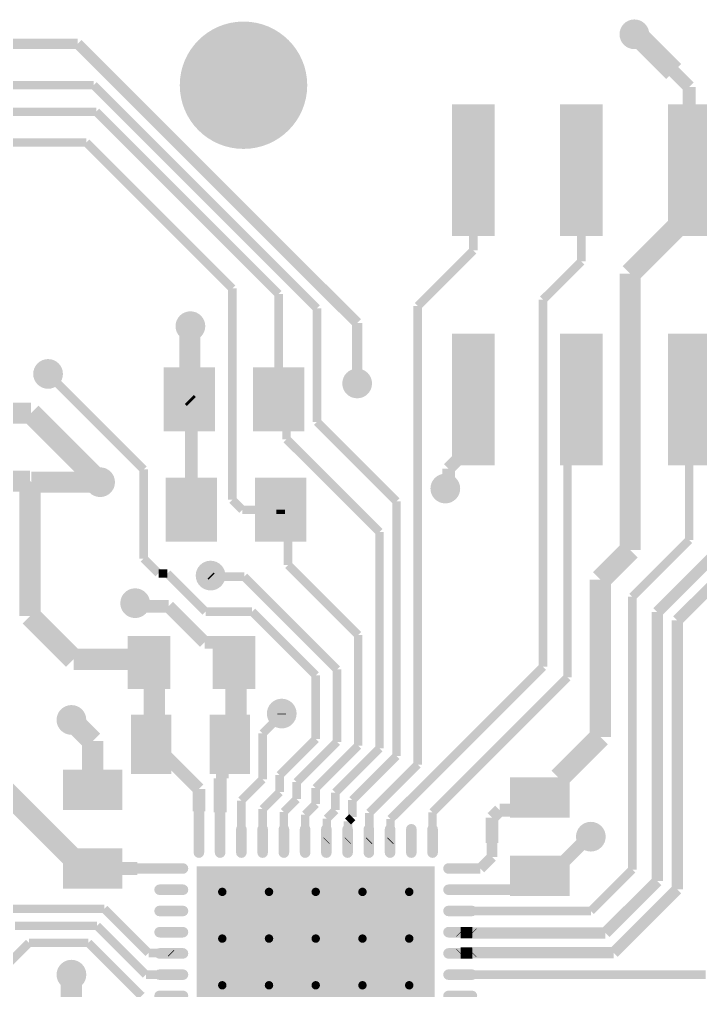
# Model space of a CAD drawing. Header units: inches. Extents: x 70.3 to 121.3, y 69 to 111.2.
# Drawn here: x 92.03 to 108.06, y 87.87 to 110.75 of the extents above; entities that cross this region are included whole.
import ezdxf

# ---------------------------------------------------------------- set-up
doc = ezdxf.new("R2010")
doc.units = ezdxf.units.IN
for name, color, linetype in [('L1 -Signal)', 1, 'Continuous'), ('Pad Holes', 156, 'Continuous'), ('Via Holes', 16, 'Continuous')]:
    doc.layers.add(name, color=color, linetype=linetype)

# ---------------------------------------------------------------- blocks, each defined once
blk = doc.blocks.new('STM_UFQFPN48_L_7')
at = {"layer": 'L1 -Signal)'}
h = blk.add_hatch(color=7, dxfattribs=at)
edge = h.paths.add_edge_path()
edge.add_arc((-2.75, 3.125), 0.125, 180, 360)
edge.add_line((-2.625, 3.125), (-2.625, 3.675))
edge.add_arc((-2.75, 3.675), 0.125, 0, 180)
edge.add_line((-2.875, 3.675), (-2.875, 3.125))
h = blk.add_hatch(color=7, dxfattribs=at)
edge = h.paths.add_edge_path()
edge.add_arc((-2.25, 3.125), 0.125, 180, 360)
edge.add_line((-2.125, 3.125), (-2.125, 3.675))
edge.add_arc((-2.25, 3.675), 0.125, 0, 180)
edge.add_line((-2.375, 3.675), (-2.375, 3.125))
h = blk.add_hatch(color=7, dxfattribs=at)
edge = h.paths.add_edge_path()
edge.add_arc((-1.75, 3.125), 0.125, 180, 360)
edge.add_line((-1.625, 3.125), (-1.625, 3.675))
edge.add_arc((-1.75, 3.675), 0.125, 0, 180)
edge.add_line((-1.875, 3.675), (-1.875, 3.125))
h = blk.add_hatch(color=7, dxfattribs=at)
edge = h.paths.add_edge_path()
edge.add_arc((-1.25, 3.125), 0.125, 180, 360)
edge.add_line((-1.125, 3.125), (-1.125, 3.675))
edge.add_arc((-1.25, 3.675), 0.125, 0, 180)
edge.add_line((-1.375, 3.675), (-1.375, 3.125))
h = blk.add_hatch(color=7, dxfattribs=at)
edge = h.paths.add_edge_path()
edge.add_arc((-0.75, 3.125), 0.125, 180, 360)
edge.add_line((-0.625, 3.125), (-0.625, 3.675))
edge.add_arc((-0.75, 3.675), 0.125, 0, 180)
edge.add_line((-0.875, 3.675), (-0.875, 3.125))
h = blk.add_hatch(color=7, dxfattribs=at)
edge = h.paths.add_edge_path()
edge.add_arc((-0.25, 3.125), 0.125, 180, 360)
edge.add_line((-0.125, 3.125), (-0.125, 3.675))
edge.add_arc((-0.25, 3.675), 0.125, 0, 180)
edge.add_line((-0.375, 3.675), (-0.375, 3.125))
h = blk.add_hatch(color=7, dxfattribs=at)
edge = h.paths.add_edge_path()
edge.add_arc((0.25, 3.125), 0.125, 180, 360)
edge.add_line((0.375, 3.125), (0.375, 3.675))
edge.add_arc((0.25, 3.675), 0.125, 0, 180)
edge.add_line((0.125, 3.675), (0.125, 3.125))
h = blk.add_hatch(color=7, dxfattribs=at)
edge = h.paths.add_edge_path()
edge.add_arc((0.75, 3.125), 0.125, 180, 360)
edge.add_line((0.875, 3.125), (0.875, 3.675))
edge.add_arc((0.75, 3.675), 0.125, 0, 180)
edge.add_line((0.625, 3.675), (0.625, 3.125))
h = blk.add_hatch(color=7, dxfattribs=at)
edge = h.paths.add_edge_path()
edge.add_arc((1.25, 3.125), 0.125, 180, 360)
edge.add_line((1.375, 3.125), (1.375, 3.675))
edge.add_arc((1.25, 3.675), 0.125, 0, 180)
edge.add_line((1.125, 3.675), (1.125, 3.125))
h = blk.add_hatch(color=7, dxfattribs=at)
edge = h.paths.add_edge_path()
edge.add_arc((1.75, 3.125), 0.125, 180, 360)
edge.add_line((1.875, 3.125), (1.875, 3.675))
edge.add_arc((1.75, 3.675), 0.125, 0, 180)
edge.add_line((1.625, 3.675), (1.625, 3.125))
h = blk.add_hatch(color=7, dxfattribs=at)
edge = h.paths.add_edge_path()
edge.add_arc((2.25, 3.125), 0.125, 180, 360)
edge.add_line((2.375, 3.125), (2.375, 3.675))
edge.add_arc((2.25, 3.675), 0.125, 0, 180)
edge.add_line((2.125, 3.675), (2.125, 3.125))
h = blk.add_hatch(color=7, dxfattribs=at)
edge = h.paths.add_edge_path()
edge.add_arc((2.75, 3.125), 0.125, 180, 360)
edge.add_line((2.875, 3.125), (2.875, 3.675))
edge.add_arc((2.75, 3.675), 0.125, 0, 180)
edge.add_line((2.625, 3.675), (2.625, 3.125))
h = blk.add_hatch(color=7, dxfattribs=at)
edge = h.paths.add_edge_path()
edge.add_arc((-3.125, 2.75), 0.125, 270, 450)
edge.add_line((-3.125, 2.875), (-3.675, 2.875))
edge.add_arc((-3.675, 2.75), 0.125, 90, 270)
edge.add_line((-3.675, 2.625), (-3.125, 2.625))
blk.add_hatch(color=7, dxfattribs=at).paths.add_polyline_path([(-2.8, 2.8), (2.8, 2.8), (2.8, -2.8), (-2.8, -2.8)])
h = blk.add_hatch(color=7, dxfattribs=at)
edge = h.paths.add_edge_path()
edge.add_arc((3.675, 2.75), 0.125, 270, 450)
edge.add_line((3.675, 2.875), (3.125, 2.875))
edge.add_arc((3.125, 2.75), 0.125, 90, 270)
edge.add_line((3.125, 2.625), (3.675, 2.625))
h = blk.add_hatch(color=7, dxfattribs=at)
edge = h.paths.add_edge_path()
edge.add_arc((-3.125, 2.25), 0.125, 270, 450)
edge.add_line((-3.125, 2.375), (-3.675, 2.375))
edge.add_arc((-3.675, 2.25), 0.125, 90, 270)
edge.add_line((-3.675, 2.125), (-3.125, 2.125))
h = blk.add_hatch(color=7, dxfattribs=at)
edge = h.paths.add_edge_path()
edge.add_arc((-2.2, 2.2), 0.25, 0, 360)
h = blk.add_hatch(color=7, dxfattribs=at)
edge = h.paths.add_edge_path()
edge.add_arc((-1.1, 2.2), 0.25, 0, 360)
h = blk.add_hatch(color=7, dxfattribs=at)
edge = h.paths.add_edge_path()
edge.add_arc((0, 2.2), 0.25, 0, 360)
h = blk.add_hatch(color=7, dxfattribs=at)
edge = h.paths.add_edge_path()
edge.add_arc((1.1, 2.2), 0.25, 0, 360)
h = blk.add_hatch(color=7, dxfattribs=at)
edge = h.paths.add_edge_path()
edge.add_arc((2.2, 2.2), 0.25, 0, 360)
h = blk.add_hatch(color=7, dxfattribs=at)
edge = h.paths.add_edge_path()
edge.add_arc((3.675, 2.25), 0.125, 270, 450)
edge.add_line((3.675, 2.375), (3.125, 2.375))
edge.add_arc((3.125, 2.25), 0.125, 90, 270)
edge.add_line((3.125, 2.125), (3.675, 2.125))
h = blk.add_hatch(color=7, dxfattribs=at)
edge = h.paths.add_edge_path()
edge.add_arc((-3.125, 1.75), 0.125, 270, 450)
edge.add_line((-3.125, 1.875), (-3.675, 1.875))
edge.add_arc((-3.675, 1.75), 0.125, 90, 270)
edge.add_line((-3.675, 1.625), (-3.125, 1.625))
h = blk.add_hatch(color=7, dxfattribs=at)
edge = h.paths.add_edge_path()
edge.add_arc((3.675, 1.75), 0.125, 270, 450)
edge.add_line((3.675, 1.875), (3.125, 1.875))
edge.add_arc((3.125, 1.75), 0.125, 90, 270)
edge.add_line((3.125, 1.625), (3.675, 1.625))
h = blk.add_hatch(color=7, dxfattribs=at)
edge = h.paths.add_edge_path()
edge.add_arc((-3.125, 1.25), 0.125, 270, 450)
edge.add_line((-3.125, 1.375), (-3.675, 1.375))
edge.add_arc((-3.675, 1.25), 0.125, 90, 270)
edge.add_line((-3.675, 1.125), (-3.125, 1.125))
h = blk.add_hatch(color=7, dxfattribs=at)
edge = h.paths.add_edge_path()
edge.add_arc((3.675, 1.25), 0.125, 270, 450)
edge.add_line((3.675, 1.375), (3.125, 1.375))
edge.add_arc((3.125, 1.25), 0.125, 90, 270)
edge.add_line((3.125, 1.125), (3.675, 1.125))
h = blk.add_hatch(color=7, dxfattribs=at)
edge = h.paths.add_edge_path()
edge.add_arc((-2.2, 1.1), 0.25, 0, 360)
h = blk.add_hatch(color=7, dxfattribs=at)
edge = h.paths.add_edge_path()
edge.add_arc((-1.1, 1.1), 0.25, 0, 360)
h = blk.add_hatch(color=7, dxfattribs=at)
edge = h.paths.add_edge_path()
edge.add_arc((0, 1.1), 0.25, 0, 360)
h = blk.add_hatch(color=7, dxfattribs=at)
edge = h.paths.add_edge_path()
edge.add_arc((1.1, 1.1), 0.25, 0, 360)
h = blk.add_hatch(color=7, dxfattribs=at)
edge = h.paths.add_edge_path()
edge.add_arc((2.2, 1.1), 0.25, 0, 360)
h = blk.add_hatch(color=7, dxfattribs=at)
edge = h.paths.add_edge_path()
edge.add_arc((-3.125, 0.75), 0.125, 270, 450)
edge.add_line((-3.125, 0.875), (-3.675, 0.875))
edge.add_arc((-3.675, 0.75), 0.125, 90, 270)
edge.add_line((-3.675, 0.625), (-3.125, 0.625))
h = blk.add_hatch(color=7, dxfattribs=at)
edge = h.paths.add_edge_path()
edge.add_arc((3.675, 0.75), 0.125, 270, 450)
edge.add_line((3.675, 0.875), (3.125, 0.875))
edge.add_arc((3.125, 0.75), 0.125, 90, 270)
edge.add_line((3.125, 0.625), (3.675, 0.625))
h = blk.add_hatch(color=7, dxfattribs=at)
edge = h.paths.add_edge_path()
edge.add_arc((-3.125, 0.25), 0.125, 270, 450)
edge.add_line((-3.125, 0.375), (-3.675, 0.375))
edge.add_arc((-3.675, 0.25), 0.125, 90, 270)
edge.add_line((-3.675, 0.125), (-3.125, 0.125))
h = blk.add_hatch(color=7, dxfattribs=at)
edge = h.paths.add_edge_path()
edge.add_arc((-2.2, 0), 0.25, 0, 360)
h = blk.add_hatch(color=7, dxfattribs=at)
edge = h.paths.add_edge_path()
edge.add_arc((-1.1, 0), 0.25, 0, 360)
h = blk.add_hatch(color=7, dxfattribs=at)
edge = h.paths.add_edge_path()
edge.add_arc((0, 0), 0.25, 0, 360)
h = blk.add_hatch(color=7, dxfattribs=at)
edge = h.paths.add_edge_path()
edge.add_arc((1.1, 0), 0.25, 0, 360)
h = blk.add_hatch(color=7, dxfattribs=at)
edge = h.paths.add_edge_path()
edge.add_arc((2.2, 0), 0.25, 0, 360)
h = blk.add_hatch(color=7, dxfattribs=at)
edge = h.paths.add_edge_path()
edge.add_arc((3.675, 0.25), 0.125, 270, 450)
edge.add_line((3.675, 0.375), (3.125, 0.375))
edge.add_arc((3.125, 0.25), 0.125, 90, 270)
edge.add_line((3.125, 0.125), (3.675, 0.125))
h = blk.add_hatch(color=7, dxfattribs=at)
edge = h.paths.add_edge_path()
edge.add_arc((-3.125, -0.25), 0.125, 270, 450)
edge.add_line((-3.125, -0.125), (-3.675, -0.125))
edge.add_arc((-3.675, -0.25), 0.125, 90, 270)
edge.add_line((-3.675, -0.375), (-3.125, -0.375))
h = blk.add_hatch(color=7, dxfattribs=at)
edge = h.paths.add_edge_path()
edge.add_arc((3.675, -0.25), 0.125, 270, 450)
edge.add_line((3.675, -0.125), (3.125, -0.125))
edge.add_arc((3.125, -0.25), 0.125, 90, 270)
edge.add_line((3.125, -0.375), (3.675, -0.375))
h = blk.add_hatch(color=7, dxfattribs=at)
edge = h.paths.add_edge_path()
edge.add_arc((-3.125, -0.75), 0.125, 270, 450)
edge.add_line((-3.125, -0.625), (-3.675, -0.625))
edge.add_arc((-3.675, -0.75), 0.125, 90, 270)
edge.add_line((-3.675, -0.875), (-3.125, -0.875))
h = blk.add_hatch(color=7, dxfattribs=at)
edge = h.paths.add_edge_path()
edge.add_arc((3.675, -0.75), 0.125, 270, 450)
edge.add_line((3.675, -0.625), (3.125, -0.625))
edge.add_arc((3.125, -0.75), 0.125, 90, 270)
edge.add_line((3.125, -0.875), (3.675, -0.875))
h = blk.add_hatch(color=7, dxfattribs=at)
edge = h.paths.add_edge_path()
edge.add_arc((-2.2, -1.1), 0.25, 0, 360)
h = blk.add_hatch(color=7, dxfattribs=at)
edge = h.paths.add_edge_path()
edge.add_arc((-1.1, -1.1), 0.25, 0, 360)
h = blk.add_hatch(color=7, dxfattribs=at)
edge = h.paths.add_edge_path()
edge.add_arc((0, -1.1), 0.25, 0, 360)
h = blk.add_hatch(color=7, dxfattribs=at)
edge = h.paths.add_edge_path()
edge.add_arc((1.1, -1.1), 0.25, 0, 360)
h = blk.add_hatch(color=7, dxfattribs=at)
edge = h.paths.add_edge_path()
edge.add_arc((2.2, -1.1), 0.25, 0, 360)
h = blk.add_hatch(color=7, dxfattribs=at)
edge = h.paths.add_edge_path()
edge.add_arc((-3.125, -1.25), 0.125, 270, 450)
edge.add_line((-3.125, -1.125), (-3.675, -1.125))
edge.add_arc((-3.675, -1.25), 0.125, 90, 270)
edge.add_line((-3.675, -1.375), (-3.125, -1.375))
h = blk.add_hatch(color=7, dxfattribs=at)
edge = h.paths.add_edge_path()
edge.add_arc((3.675, -1.25), 0.125, 270, 450)
edge.add_line((3.675, -1.125), (3.125, -1.125))
edge.add_arc((3.125, -1.25), 0.125, 90, 270)
edge.add_line((3.125, -1.375), (3.675, -1.375))
h = blk.add_hatch(color=7, dxfattribs=at)
edge = h.paths.add_edge_path()
edge.add_arc((-3.125, -1.75), 0.125, 270, 450)
edge.add_line((-3.125, -1.625), (-3.675, -1.625))
edge.add_arc((-3.675, -1.75), 0.125, 90, 270)
edge.add_line((-3.675, -1.875), (-3.125, -1.875))
h = blk.add_hatch(color=7, dxfattribs=at)
edge = h.paths.add_edge_path()
edge.add_arc((3.675, -1.75), 0.125, 270, 450)
edge.add_line((3.675, -1.625), (3.125, -1.625))
edge.add_arc((3.125, -1.75), 0.125, 90, 270)
edge.add_line((3.125, -1.875), (3.675, -1.875))
h = blk.add_hatch(color=7, dxfattribs=at)
edge = h.paths.add_edge_path()
edge.add_arc((-2.2, -2.2), 0.25, 0, 360)
h = blk.add_hatch(color=7, dxfattribs=at)
edge = h.paths.add_edge_path()
edge.add_arc((-1.1, -2.2), 0.25, 0, 360)
h = blk.add_hatch(color=7, dxfattribs=at)
edge = h.paths.add_edge_path()
edge.add_arc((0, -2.2), 0.25, 0, 360)
h = blk.add_hatch(color=7, dxfattribs=at)
edge = h.paths.add_edge_path()
edge.add_arc((1.1, -2.2), 0.25, 0, 360)
h = blk.add_hatch(color=7, dxfattribs=at)
edge = h.paths.add_edge_path()
edge.add_arc((2.2, -2.2), 0.25, 0, 360)
h = blk.add_hatch(color=7, dxfattribs=at)
edge = h.paths.add_edge_path()
edge.add_arc((-3.125, -2.25), 0.125, 270, 450)
edge.add_line((-3.125, -2.125), (-3.675, -2.125))
edge.add_arc((-3.675, -2.25), 0.125, 90, 270)
edge.add_line((-3.675, -2.375), (-3.125, -2.375))
h = blk.add_hatch(color=7, dxfattribs=at)
edge = h.paths.add_edge_path()
edge.add_arc((3.675, -2.25), 0.125, 270, 450)
edge.add_line((3.675, -2.125), (3.125, -2.125))
edge.add_arc((3.125, -2.25), 0.125, 90, 270)
edge.add_line((3.125, -2.375), (3.675, -2.375))
h = blk.add_hatch(color=7, dxfattribs=at)
edge = h.paths.add_edge_path()
edge.add_arc((-3.125, -2.75), 0.125, 270, 450)
edge.add_line((-3.125, -2.625), (-3.675, -2.625))
edge.add_arc((-3.675, -2.75), 0.125, 90, 270)
edge.add_line((-3.675, -2.875), (-3.125, -2.875))
h = blk.add_hatch(color=7, dxfattribs=at)
edge = h.paths.add_edge_path()
edge.add_arc((3.675, -2.75), 0.125, 270, 450)
edge.add_line((3.675, -2.625), (3.125, -2.625))
edge.add_arc((3.125, -2.75), 0.125, 90, 270)
edge.add_line((3.125, -2.875), (3.675, -2.875))
h = blk.add_hatch(color=7, dxfattribs=at)
edge = h.paths.add_edge_path()
edge.add_arc((-2.75, -3.675), 0.125, 180, 360)
edge.add_line((-2.625, -3.675), (-2.625, -3.125))
edge.add_arc((-2.75, -3.125), 0.125, 0, 180)
edge.add_line((-2.875, -3.125), (-2.875, -3.675))
h = blk.add_hatch(color=7, dxfattribs=at)
edge = h.paths.add_edge_path()
edge.add_arc((-2.25, -3.675), 0.125, 180, 360)
edge.add_line((-2.125, -3.675), (-2.125, -3.125))
edge.add_arc((-2.25, -3.125), 0.125, 0, 180)
edge.add_line((-2.375, -3.125), (-2.375, -3.675))
h = blk.add_hatch(color=7, dxfattribs=at)
edge = h.paths.add_edge_path()
edge.add_arc((-1.75, -3.675), 0.125, 180, 360)
edge.add_line((-1.625, -3.675), (-1.625, -3.125))
edge.add_arc((-1.75, -3.125), 0.125, 0, 180)
edge.add_line((-1.875, -3.125), (-1.875, -3.675))
h = blk.add_hatch(color=7, dxfattribs=at)
edge = h.paths.add_edge_path()
edge.add_arc((-1.25, -3.675), 0.125, 180, 360)
edge.add_line((-1.125, -3.675), (-1.125, -3.125))
edge.add_arc((-1.25, -3.125), 0.125, 0, 180)
edge.add_line((-1.375, -3.125), (-1.375, -3.675))
h = blk.add_hatch(color=7, dxfattribs=at)
edge = h.paths.add_edge_path()
edge.add_arc((-0.75, -3.675), 0.125, 180, 360)
edge.add_line((-0.625, -3.675), (-0.625, -3.125))
edge.add_arc((-0.75, -3.125), 0.125, 0, 180)
edge.add_line((-0.875, -3.125), (-0.875, -3.675))
h = blk.add_hatch(color=7, dxfattribs=at)
edge = h.paths.add_edge_path()
edge.add_arc((-0.25, -3.675), 0.125, 180, 360)
edge.add_line((-0.125, -3.675), (-0.125, -3.125))
edge.add_arc((-0.25, -3.125), 0.125, 0, 180)
edge.add_line((-0.375, -3.125), (-0.375, -3.675))
h = blk.add_hatch(color=7, dxfattribs=at)
edge = h.paths.add_edge_path()
edge.add_arc((0.25, -3.675), 0.125, 180, 360)
edge.add_line((0.375, -3.675), (0.375, -3.125))
edge.add_arc((0.25, -3.125), 0.125, 0, 180)
edge.add_line((0.125, -3.125), (0.125, -3.675))
h = blk.add_hatch(color=7, dxfattribs=at)
edge = h.paths.add_edge_path()
edge.add_arc((0.75, -3.675), 0.125, 180, 360)
edge.add_line((0.875, -3.675), (0.875, -3.125))
edge.add_arc((0.75, -3.125), 0.125, 0, 180)
edge.add_line((0.625, -3.125), (0.625, -3.675))
h = blk.add_hatch(color=7, dxfattribs=at)
edge = h.paths.add_edge_path()
edge.add_arc((1.25, -3.675), 0.125, 180, 360)
edge.add_line((1.375, -3.675), (1.375, -3.125))
edge.add_arc((1.25, -3.125), 0.125, 0, 180)
edge.add_line((1.125, -3.125), (1.125, -3.675))
h = blk.add_hatch(color=7, dxfattribs=at)
edge = h.paths.add_edge_path()
edge.add_arc((1.75, -3.675), 0.125, 180, 360)
edge.add_line((1.875, -3.675), (1.875, -3.125))
edge.add_arc((1.75, -3.125), 0.125, 0, 180)
edge.add_line((1.625, -3.125), (1.625, -3.675))
h = blk.add_hatch(color=7, dxfattribs=at)
edge = h.paths.add_edge_path()
edge.add_arc((2.25, -3.675), 0.125, 180, 360)
edge.add_line((2.375, -3.675), (2.375, -3.125))
edge.add_arc((2.25, -3.125), 0.125, 0, 180)
edge.add_line((2.125, -3.125), (2.125, -3.675))
h = blk.add_hatch(color=7, dxfattribs=at)
edge = h.paths.add_edge_path()
edge.add_arc((2.75, -3.675), 0.125, 180, 360)
edge.add_line((2.875, -3.675), (2.875, -3.125))
edge.add_arc((2.75, -3.125), 0.125, 0, 180)
edge.add_line((2.625, -3.125), (2.625, -3.675))
at = {"layer": 'Via Holes'}
h = blk.add_hatch(color=7, dxfattribs=at)
edge = h.paths.add_edge_path()
edge.add_arc((-2.2, 2.2), 0.1, 0, 360)
h = blk.add_hatch(color=7, dxfattribs=at)
edge = h.paths.add_edge_path()
edge.add_arc((-1.1, 2.2), 0.1, 0, 360)
h = blk.add_hatch(color=7, dxfattribs=at)
edge = h.paths.add_edge_path()
edge.add_arc((0, 2.2), 0.1, 0, 360)
h = blk.add_hatch(color=7, dxfattribs=at)
edge = h.paths.add_edge_path()
edge.add_arc((1.1, 2.2), 0.1, 0, 360)
h = blk.add_hatch(color=7, dxfattribs=at)
edge = h.paths.add_edge_path()
edge.add_arc((2.2, 2.2), 0.1, 0, 360)
h = blk.add_hatch(color=7, dxfattribs=at)
edge = h.paths.add_edge_path()
edge.add_arc((-2.2, 1.1), 0.1, 0, 360)
h = blk.add_hatch(color=7, dxfattribs=at)
edge = h.paths.add_edge_path()
edge.add_arc((-1.1, 1.1), 0.1, 0, 360)
h = blk.add_hatch(color=7, dxfattribs=at)
edge = h.paths.add_edge_path()
edge.add_arc((0, 1.1), 0.1, 0, 360)
h = blk.add_hatch(color=7, dxfattribs=at)
edge = h.paths.add_edge_path()
edge.add_arc((1.1, 1.1), 0.1, 0, 360)
h = blk.add_hatch(color=7, dxfattribs=at)
edge = h.paths.add_edge_path()
edge.add_arc((2.2, 1.1), 0.1, 0, 360)
h = blk.add_hatch(color=7, dxfattribs=at)
edge = h.paths.add_edge_path()
edge.add_arc((-2.2, 0), 0.1, 0, 360)
h = blk.add_hatch(color=7, dxfattribs=at)
edge = h.paths.add_edge_path()
edge.add_arc((-1.1, 0), 0.1, 0, 360)
h = blk.add_hatch(color=7, dxfattribs=at)
edge = h.paths.add_edge_path()
edge.add_arc((0, 0), 0.1, 0, 360)
h = blk.add_hatch(color=7, dxfattribs=at)
edge = h.paths.add_edge_path()
edge.add_arc((1.1, 0), 0.1, 0, 360)
h = blk.add_hatch(color=7, dxfattribs=at)
edge = h.paths.add_edge_path()
edge.add_arc((2.2, 0), 0.1, 0, 360)
h = blk.add_hatch(color=7, dxfattribs=at)
edge = h.paths.add_edge_path()
edge.add_arc((-2.2, -1.1), 0.1, 0, 360)
h = blk.add_hatch(color=7, dxfattribs=at)
edge = h.paths.add_edge_path()
edge.add_arc((-1.1, -1.1), 0.1, 0, 360)
h = blk.add_hatch(color=7, dxfattribs=at)
edge = h.paths.add_edge_path()
edge.add_arc((0, -1.1), 0.1, 0, 360)
h = blk.add_hatch(color=7, dxfattribs=at)
edge = h.paths.add_edge_path()
edge.add_arc((1.1, -1.1), 0.1, 0, 360)
h = blk.add_hatch(color=7, dxfattribs=at)
edge = h.paths.add_edge_path()
edge.add_arc((2.2, -1.1), 0.1, 0, 360)
h = blk.add_hatch(color=7, dxfattribs=at)
edge = h.paths.add_edge_path()
edge.add_arc((-2.2, -2.2), 0.1, 0, 360)
h = blk.add_hatch(color=7, dxfattribs=at)
edge = h.paths.add_edge_path()
edge.add_arc((-1.1, -2.2), 0.1, 0, 360)
h = blk.add_hatch(color=7, dxfattribs=at)
edge = h.paths.add_edge_path()
edge.add_arc((0, -2.2), 0.1, 0, 360)
h = blk.add_hatch(color=7, dxfattribs=at)
edge = h.paths.add_edge_path()
edge.add_arc((1.1, -2.2), 0.1, 0, 360)
h = blk.add_hatch(color=7, dxfattribs=at)
edge = h.paths.add_edge_path()
edge.add_arc((2.2, -2.2), 0.1, 0, 360)
blk = doc.blocks.new('FP_CRCW0805__3_IPC_A_15')
at = {"layer": 'L1 -Signal)'}
for points in [[(-1.654, 0.754), (-0.448, 0.754), (-0.448, -0.754), (-1.654, -0.754)], [(0.448, 0.754), (1.654, 0.754), (1.654, -0.754), (0.448, -0.754)]]:
    blk.add_hatch(color=7, dxfattribs=at).paths.add_polyline_path(points)
blk = doc.blocks.new('FP_CRCW0805__3_IPC_A_16')
at = {"layer": 'L1 -Signal)'}
for points in [[(-1.654, 0.754), (-0.448, 0.754), (-0.448, -0.754), (-1.654, -0.754)], [(0.448, 0.754), (1.654, 0.754), (1.654, -0.754), (0.448, -0.754)]]:
    blk.add_hatch(color=7, dxfattribs=at).paths.add_polyline_path(points)
blk = doc.blocks.new('61000621121_20')
at = {"layer": 'L1 -Signal)'}
for points in [[(-3.04, 4.25), (-2.04, 4.25), (-2.04, 1.15), (-3.04, 1.15)], [(-0.5, 4.25), (0.5, 4.25), (0.5, 1.15), (-0.5, 1.15)], [(2.04, 4.25), (3.04, 4.25), (3.04, 1.15), (2.04, 1.15)], [(-3.04, -1.15), (-2.04, -1.15), (-2.04, -4.25), (-3.04, -4.25)], [(-0.5, -1.15), (0.5, -1.15), (0.5, -4.25), (-0.5, -4.25)], [(2.04, -1.15), (3.04, -1.15), (3.04, -4.25), (2.04, -4.25)]]:
    blk.add_hatch(color=7, dxfattribs=at).paths.add_polyline_path(points)
blk = doc.blocks.new('FP_CC0805_0_85_MFG_26')
at = {"layer": 'L1 -Signal)'}
for points in [[(-1.4, 0.7), (-0.45, 0.7), (-0.45, -0.7), (-1.4, -0.7)], [(0.45, 0.7), (1.4, 0.7), (1.4, -0.7), (0.45, -0.7)]]:
    blk.add_hatch(color=7, dxfattribs=at).paths.add_polyline_path(points)
blk = doc.blocks.new('FP_CC0805_0_85_MFG_28')
at = {"layer": 'L1 -Signal)'}
for points in [[(-1.4, 0.7), (-0.45, 0.7), (-0.45, -0.7), (-1.4, -0.7)], [(0.45, 0.7), (1.4, 0.7), (1.4, -0.7), (0.45, -0.7)]]:
    blk.add_hatch(color=7, dxfattribs=at).paths.add_polyline_path(points)
blk = doc.blocks.new('FP_CC0805_0_85_MFG_29')
at = {"layer": 'L1 -Signal)'}
for points in [[(-1.4, 0.7), (-0.45, 0.7), (-0.45, -0.7), (-1.4, -0.7)], [(0.45, 0.7), (1.4, 0.7), (1.4, -0.7), (0.45, -0.7)]]:
    blk.add_hatch(color=7, dxfattribs=at).paths.add_polyline_path(points)
blk = doc.blocks.new('FP_0805_L_2_01_0_2_W_1_25_MFG_31')
at = {"layer": 'L1 -Signal)'}
for points in [[(-1.5, 0.625), (-0.5, 0.625), (-0.5, -0.625), (-1.5, -0.625)], [(0.5, 0.625), (1.5, 0.625), (1.5, -0.625), (0.5, -0.625)]]:
    blk.add_hatch(color=7, dxfattribs=at).paths.add_polyline_path(points)

msp = doc.modelspace()

# ---------------------------------------------------------------- hatches: boundary and pattern name
at = {"layer": 'L1 -Signal)'}
h = msp.add_hatch(color=7, dxfattribs=at)
edge = h.paths.add_edge_path()
edge.add_arc((106.5, 110.4), 0.35, 0, 360)
h = msp.add_hatch(color=7, dxfattribs=at)
edge = h.paths.add_edge_path()
edge.add_arc((97.3, 109.2), 1.5, 0, 360)
h = msp.add_hatch(color=7, dxfattribs=at)
edge = h.paths.add_edge_path()
edge.add_arc((96.05, 103.525), 0.35, 0, 360)
h = msp.add_hatch(color=7, dxfattribs=at)
edge = h.paths.add_edge_path()
edge.add_arc((92.7, 102.4), 0.35, 0, 360)
h = msp.add_hatch(color=7, dxfattribs=at)
edge = h.paths.add_edge_path()
edge.add_arc((99.975, 102.175), 0.35, 0, 360)
h = msp.add_hatch(color=7, dxfattribs=at)
edge = h.paths.add_edge_path()
edge.add_arc((93.925, 99.85), 0.35, 0, 360)
h = msp.add_hatch(color=7, dxfattribs=at)
edge = h.paths.add_edge_path()
edge.add_arc((102.05, 99.7), 0.35, 0, 360)
h = msp.add_hatch(color=7, dxfattribs=at)
edge = h.paths.add_edge_path()
edge.add_arc((96.525, 97.65), 0.35, 0, 360)
h = msp.add_hatch(color=7, dxfattribs=at)
edge = h.paths.add_edge_path()
edge.add_arc((94.75, 97), 0.35, 0, 360)
h = msp.add_hatch(color=7, dxfattribs=at)
edge = h.paths.add_edge_path()
edge.add_arc((98.2, 94.4), 0.35, 0, 360)
h = msp.add_hatch(color=7, dxfattribs=at)
edge = h.paths.add_edge_path()
edge.add_arc((93.25, 94.25), 0.35, 0, 360)
h = msp.add_hatch(color=7, dxfattribs=at)
edge = h.paths.add_edge_path()
edge.add_arc((105.475, 91.5), 0.35, 0, 360)
h = msp.add_hatch(color=7, dxfattribs=at)
edge = h.paths.add_edge_path()
edge.add_arc((93.25, 88.25), 0.35, 0, 360)
at = {"layer": 'Pad Holes'}
h = msp.add_hatch(color=7, dxfattribs=at)
edge = h.paths.add_edge_path()
edge.add_arc((97.3, 109.2), 1.5, 0, 360)
at = {"layer": 'Via Holes'}
h = msp.add_hatch(color=7, dxfattribs=at)
edge = h.paths.add_edge_path()
edge.add_arc((106.5, 110.4), 0.15, 0, 360)
h = msp.add_hatch(color=7, dxfattribs=at)
edge = h.paths.add_edge_path()
edge.add_arc((96.05, 103.525), 0.15, 0, 360)
h = msp.add_hatch(color=7, dxfattribs=at)
edge = h.paths.add_edge_path()
edge.add_arc((92.7, 102.4), 0.15, 0, 360)
h = msp.add_hatch(color=7, dxfattribs=at)
edge = h.paths.add_edge_path()
edge.add_arc((99.975, 102.175), 0.15, 0, 360)
h = msp.add_hatch(color=7, dxfattribs=at)
edge = h.paths.add_edge_path()
edge.add_arc((93.925, 99.85), 0.15, 0, 360)
h = msp.add_hatch(color=7, dxfattribs=at)
edge = h.paths.add_edge_path()
edge.add_arc((102.05, 99.7), 0.15, 0, 360)
h = msp.add_hatch(color=7, dxfattribs=at)
edge = h.paths.add_edge_path()
edge.add_arc((96.525, 97.65), 0.15, 0, 360)
h = msp.add_hatch(color=7, dxfattribs=at)
edge = h.paths.add_edge_path()
edge.add_arc((94.75, 97), 0.15, 0, 360)
h = msp.add_hatch(color=7, dxfattribs=at)
edge = h.paths.add_edge_path()
edge.add_arc((98.2, 94.4), 0.15, 0, 360)
h = msp.add_hatch(color=7, dxfattribs=at)
edge = h.paths.add_edge_path()
edge.add_arc((93.25, 94.25), 0.15, 0, 360)
h = msp.add_hatch(color=7, dxfattribs=at)
edge = h.paths.add_edge_path()
edge.add_arc((105.475, 91.5), 0.15, 0, 360)
h = msp.add_hatch(color=7, dxfattribs=at)
edge = h.paths.add_edge_path()
edge.add_arc((93.25, 88.25), 0.15, 0, 360)

# ---------------------------------------------------------------- linework, layer by layer
at = {"layer": 'L1 -Signal)'}
for points in [[(106.5, 110.4, 0.5, 0.5, 0), (106.55, 110.4, 0.5, 0.5, 0)], [(106.55, 110.4, 0.5, 0.5, 0), (107.425, 109.525, 0.5, 0.5, 0)], [(85.451, 110.175, 0.25, 0.25, 0), (93.4, 110.175, 0.25, 0.25, 0)], [(93.4, 110.175, 0.25, 0.25, 0), (99.975, 103.6, 0.25, 0.25, 0)], [(107.425, 109.525, 0.3, 0.3, 0), (107.79, 109.16, 0.3, 0.3, 0)], [(86.257, 109.2, 0.2, 0.2, 0), (93.774, 109.2, 0.2, 0.2, 0)], [(93.774, 109.2, 0.2, 0.2, 0), (99.029, 103.945, 0.2, 0.2, 0)], [(107.79, 107.2, 0.3, 0.3, 0), (107.79, 109.16, 0.3, 0.3, 0)], [(84.1, 108.575, 0.2, 0.2, 0), (93.833, 108.575, 0.2, 0.2, 0)], [(93.833, 108.575, 0.2, 0.2, 0), (98.126, 104.282, 0.2, 0.2, 0)], [(84.225, 107.85, 0.2, 0.2, 0), (93.6, 107.85, 0.2, 0.2, 0)], [(93.6, 107.85, 0.2, 0.2, 0), (97.037, 104.413, 0.2, 0.2, 0)], [(102.71, 105.31, 0.2, 0.2, 0), (102.71, 107.2, 0.2, 0.2, 0)], [(105.25, 105.05, 0.2, 0.2, 0), (105.25, 107.2, 0.2, 0.2, 0)], [(107.79, 106.15, 0.5, 0.5, 0), (107.79, 107.2, 0.5, 0.5, 0)], [(106.4, 104.76, 0.5, 0.5, 0), (107.79, 106.15, 0.5, 0.5, 0)], [(101.4, 104, 0.2, 0.2, 0), (102.71, 105.31, 0.2, 0.2, 0)], [(104.35, 104.15, 0.2, 0.2, 0), (105.25, 105.05, 0.2, 0.2, 0)], [(106.4, 98.253, 0.5, 0.5, 0), (106.4, 104.76, 0.5, 0.5, 0)], [(97.037, 99.435, 0.2, 0.2, 0), (97.037, 104.413, 0.2, 0.2, 0)], [(98.126, 101.8, 0.2, 0.2, 0), (98.126, 104.282, 0.2, 0.2, 0)], [(101.4, 93.2, 0.2, 0.2, 0), (101.4, 104, 0.2, 0.2, 0)], [(104.35, 95.503, 0.2, 0.2, 0), (104.35, 104.15, 0.2, 0.2, 0)], [(99.029, 101.271, 0.2, 0.2, 0), (99.029, 103.945, 0.2, 0.2, 0)], [(96.037, 103.512, 0.5, 0.5, 0), (96.05, 103.525, 0.5, 0.5, 0)], [(96.037, 101.813, 0.5, 0.5, 0), (96.037, 103.512, 0.5, 0.5, 0)], [(99.975, 102.175, 0.25, 0.25, 0), (99.975, 103.6, 0.25, 0.25, 0)], [(92.7, 102.4, 0.2, 0.2, 0), (94.95, 100.15, 0.2, 0.2, 0)], [(96.024, 101.8, 0.5, 0.5, 0), (96.037, 101.813, 0.5, 0.5, 0)], [(96.024, 101.8, 0.3, 0.3, 0), (96.074, 101.75, 0.3, 0.3, 0)], [(96.074, 99.2, 0.3, 0.3, 0), (96.074, 101.75, 0.3, 0.3, 0)], [(98.126, 101.8, 0.2, 0.2, 0), (98.312, 101.614, 0.2, 0.2, 0)], [(102.71, 100.75, 0.3, 0.3, 0), (102.71, 101.8, 0.3, 0.3, 0)], [(104.925, 101.475, 0.2, 0.2, 0), (105.25, 101.8, 0.2, 0.2, 0)], [(107.79, 98.49, 0.2, 0.2, 0), (107.79, 101.8, 0.2, 0.2, 0)], [(91, 101.475, 0.5, 0.5, 0), (92.3, 101.475, 0.5, 0.5, 0)], [(92.3, 101.475, 0.5, 0.5, 0), (93.925, 99.85, 0.5, 0.5, 0)], [(98.312, 100.863, 0.2, 0.2, 0), (98.312, 101.614, 0.2, 0.2, 0)], [(104.925, 95.25, 0.2, 0.2, 0), (104.925, 101.475, 0.2, 0.2, 0)], [(99.029, 101.271, 0.2, 0.2, 0), (100.9, 99.4, 0.2, 0.2, 0)], [(98.312, 100.863, 0.2, 0.2, 0), (100.5, 98.675, 0.2, 0.2, 0)], [(102.127, 100.167, 0.3, 0.3, 0), (102.71, 100.75, 0.3, 0.3, 0)], [(94.95, 98.05, 0.2, 0.2, 0), (94.95, 100.15, 0.2, 0.2, 0)], [(102.127, 99.777, 0.3, 0.3, 0), (102.127, 100.167, 0.3, 0.3, 0)], [(91.375, 99.875, 0.5, 0.5, 0), (92.275, 99.875, 0.5, 0.5, 0)], [(92.277, 99.823, 0.5, 0.5, 0), (92.304, 99.85, 0.5, 0.5, 0)], [(92.277, 96.698, 0.5, 0.5, 0), (92.277, 99.823, 0.5, 0.5, 0)], [(92.304, 99.85, 0.5, 0.5, 0), (93.925, 99.85, 0.5, 0.5, 0)], [(102.05, 99.7, 0.3, 0.3, 0), (102.127, 99.777, 0.3, 0.3, 0)], [(97.037, 99.435, 0.2, 0.2, 0), (97.273, 99.2, 0.2, 0.2, 0)], [(97.273, 99.2, 0.2, 0.2, 0), (98.176, 99.2, 0.2, 0.2, 0)], [(98.175, 99.199, 0.2, 0.2, 0), (98.176, 99.2, 0.2, 0.2, 0)], [(98.175, 99.101, 0.2, 0.2, 0), (98.175, 99.199, 0.2, 0.2, 0)], [(100.9, 93.4, 0.2, 0.2, 0), (100.9, 99.4, 0.2, 0.2, 0)], [(98.175, 99.101, 0.2, 0.2, 0), (98.349, 98.926, 0.2, 0.2, 0)], [(98.349, 97.901, 0.2, 0.2, 0), (98.349, 98.926, 0.2, 0.2, 0)], [(107.039, 96.789, 0.267, 0.267, 0), (109, 98.75, 0.267, 0.267, 0)], [(100.5, 93.578, 0.2, 0.2, 0), (100.5, 98.675, 0.2, 0.2, 0)], [(105.7, 97.553, 0.5, 0.5, 0), (106.4, 98.253, 0.5, 0.5, 0)], [(106.45, 97.15, 0.2, 0.2, 0), (107.79, 98.49, 0.2, 0.2, 0)], [(107.509, 96.594, 0.267, 0.267, 0), (109.195, 98.28, 0.267, 0.267, 0)], [(94.95, 98.05, 0.2, 0.2, 0), (95.3, 97.7, 0.2, 0.2, 0)], [(98.349, 97.901, 0.2, 0.2, 0), (100, 96.25, 0.2, 0.2, 0)], [(95.3, 97.7, 0.2, 0.2, 0), (95.506, 97.7, 0.2, 0.2, 0)], [(95.506, 97.7, 0.2, 0.2, 0), (96.406, 96.8, 0.2, 0.2, 0)], [(96.525, 97.65, 0.2, 0.2, 0), (96.55, 97.625, 0.2, 0.2, 0)], [(96.55, 97.625, 0.2, 0.2, 0), (97.316, 97.625, 0.2, 0.2, 0)], [(97.316, 97.625, 0.2, 0.2, 0), (99.5, 95.441, 0.2, 0.2, 0)], [(105.7, 93.85, 0.5, 0.5, 0), (105.7, 97.553, 0.5, 0.5, 0)], [(106.45, 90.725, 0.2, 0.2, 0), (106.45, 97.15, 0.2, 0.2, 0)], [(94.75, 97, 0.3, 0.3, 0), (94.827, 96.923, 0.3, 0.3, 0)], [(94.827, 96.923, 0.3, 0.3, 0), (95.535, 96.923, 0.3, 0.3, 0)], [(95.535, 96.923, 0.3, 0.3, 0), (96.383, 96.075, 0.3, 0.3, 0)], [(92.277, 96.698, 0.5, 0.5, 0), (93.3, 95.675, 0.5, 0.5, 0)], [(96.406, 96.8, 0.2, 0.2, 0), (97.5, 96.8, 0.2, 0.2, 0)], [(97.5, 96.8, 0.2, 0.2, 0), (99, 95.3, 0.2, 0.2, 0)], [(107.039, 90.454, 0.267, 0.267, 0), (107.039, 96.789, 0.267, 0.267, 0)], [(107.509, 90.259, 0.267, 0.267, 0), (107.509, 96.594, 0.267, 0.267, 0)], [(100, 93.644, 0.2, 0.2, 0), (100, 96.25, 0.2, 0.2, 0)], [(96.383, 96.075, 0.3, 0.3, 0), (96.825, 96.075, 0.3, 0.3, 0)], [(96.825, 96.075, 0.3, 0.3, 0), (97.175, 95.725, 0.3, 0.3, 0)], [(93.3, 95.675, 0.5, 0.5, 0), (95.1, 95.675, 0.5, 0.5, 0)], [(95.1, 95.675, 0.5, 0.5, 0), (95.2, 95.575, 0.5, 0.5, 0)], [(97.125, 95.55, 0.5, 0.5, 0), (97.175, 95.6, 0.5, 0.5, 0)], [(97.175, 95.6, 0.3, 0.3, 0), (97.175, 95.725, 0.3, 0.3, 0)], [(95.2, 93.7, 0.5, 0.5, 0), (95.2, 95.575, 0.5, 0.5, 0)], [(97.125, 93.725, 0.5, 0.5, 0), (97.125, 95.55, 0.5, 0.5, 0)], [(99, 93.8, 0.2, 0.2, 0), (99, 95.3, 0.2, 0.2, 0)], [(99.5, 93.734, 0.2, 0.2, 0), (99.5, 95.441, 0.2, 0.2, 0)], [(100.76, 91.913, 0.2, 0.2, 0), (104.35, 95.503, 0.2, 0.2, 0)], [(101.75, 92.075, 0.2, 0.2, 0), (104.925, 95.25, 0.2, 0.2, 0)], [(93.25, 94.25, 0.5, 0.5, 0), (93.75, 93.75, 0.5, 0.5, 0)], [(97.75, 93.931, 0.2, 0.2, 0), (98.2, 94.381, 0.2, 0.2, 0)], [(98.2, 94.381, 0.2, 0.2, 0), (98.2, 94.4, 0.2, 0.2, 0)], [(97.75, 92.851, 0.2, 0.2, 0), (97.75, 93.931, 0.2, 0.2, 0)], [(104.725, 92.875, 0.5, 0.5, 0), (105.7, 93.85, 0.5, 0.5, 0)], [(93.75, 92.6, 0.5, 0.5, 0), (93.75, 93.75, 0.5, 0.5, 0)], [(95.2, 93.7, 0.5, 0.5, 0), (95.225, 93.675, 0.5, 0.5, 0)], [(95.225, 93.65, 0.3, 0.3, 0), (95.225, 93.675, 0.3, 0.3, 0)], [(95.225, 93.65, 0.3, 0.3, 0), (96.25, 92.625, 0.3, 0.3, 0)], [(96.8, 93.4, 0.3, 0.3, 0), (97.075, 93.675, 0.3, 0.3, 0)], [(97.075, 93.675, 0.5, 0.5, 0), (97.125, 93.725, 0.5, 0.5, 0)], [(98.15, 92.95, 0.2, 0.2, 0), (99, 93.8, 0.2, 0.2, 0)], [(98.55, 92.784, 0.2, 0.2, 0), (99.5, 93.734, 0.2, 0.2, 0)], [(99, 92.644, 0.2, 0.2, 0), (100, 93.644, 0.2, 0.2, 0)], [(99.46, 92.538, 0.2, 0.2, 0), (100.5, 93.578, 0.2, 0.2, 0)], [(96.8, 92.875, 0.3, 0.3, 0), (96.8, 93.4, 0.3, 0.3, 0)], [(99.86, 92.36, 0.2, 0.2, 0), (100.9, 93.4, 0.2, 0.2, 0)], [(100.26, 92.06, 0.2, 0.2, 0), (101.4, 93.2, 0.2, 0.2, 0)], [(104.725, 92.65, 0.5, 0.5, 0), (104.725, 92.875, 0.5, 0.5, 0)], [(91.465, 92.81, 0.5, 0.5, 0), (93.525, 90.75, 0.5, 0.5, 0)], [(96.75, 92.875, 0.3, 0.3, 0), (96.8, 92.875, 0.3, 0.3, 0)], [(96.75, 92.075, 0.3, 0.3, 0), (96.75, 92.875, 0.3, 0.3, 0)], [(97.25, 92.351, 0.2, 0.2, 0), (97.75, 92.851, 0.2, 0.2, 0)], [(98.15, 92.55, 0.2, 0.2, 0), (98.15, 92.95, 0.2, 0.2, 0)], [(98.55, 92.384, 0.2, 0.2, 0), (98.55, 92.784, 0.2, 0.2, 0)], [(104.35, 92.275, 0.5, 0.5, 0), (104.725, 92.65, 0.5, 0.5, 0)], [(96.25, 92.1, 0.3, 0.3, 0), (96.25, 92.625, 0.3, 0.3, 0)], [(97.75, 92.15, 0.2, 0.2, 0), (98.15, 92.55, 0.2, 0.2, 0)], [(99, 92.269, 0.2, 0.2, 0), (99, 92.644, 0.2, 0.2, 0)], [(97.25, 91.4, 0.2, 0.2, 0), (97.25, 92.351, 0.2, 0.2, 0)], [(98.25, 92.084, 0.2, 0.2, 0), (98.55, 92.384, 0.2, 0.2, 0)], [(99.46, 92.125, 0.2, 0.2, 0), (99.46, 92.538, 0.2, 0.2, 0)], [(99.86, 91.96, 0.2, 0.2, 0), (99.86, 92.36, 0.2, 0.2, 0)], [(103.974, 92.124, 0.3, 0.3, 0), (104.125, 92.275, 0.3, 0.3, 0)], [(104.125, 92.275, 0.5, 0.5, 0), (104.35, 92.275, 0.5, 0.5, 0)], [(96.25, 91.4, 0.25, 0.25, 0), (96.25, 92.1, 0.25, 0.25, 0)], [(96.75, 91.4, 0.25, 0.25, 0), (96.75, 92.075, 0.25, 0.25, 0)], [(97.75, 91.4, 0.2, 0.2, 0), (97.75, 92.15, 0.2, 0.2, 0)], [(98.75, 92.019, 0.2, 0.2, 0), (99, 92.269, 0.2, 0.2, 0)], [(99.26, 91.925, 0.2, 0.2, 0), (99.46, 92.125, 0.2, 0.2, 0)], [(103.15, 91.949, 0.3, 0.3, 0), (103.326, 92.124, 0.3, 0.3, 0)], [(103.326, 92.124, 0.3, 0.3, 0), (103.974, 92.124, 0.3, 0.3, 0)], [(98.25, 91.4, 0.2, 0.2, 0), (98.25, 92.084, 0.2, 0.2, 0)], [(98.75, 91.4, 0.2, 0.2, 0), (98.75, 92.019, 0.2, 0.2, 0)], [(99.26, 91.41, 0.2, 0.2, 0), (99.26, 91.925, 0.2, 0.2, 0)], [(99.76, 91.86, 0.2, 0.2, 0), (99.86, 91.96, 0.2, 0.2, 0)], [(99.76, 91.41, 0.2, 0.2, 0), (99.76, 91.86, 0.2, 0.2, 0)], [(100.26, 91.41, 0.2, 0.2, 0), (100.26, 92.06, 0.2, 0.2, 0)], [(100.76, 91.41, 0.2, 0.2, 0), (100.76, 91.913, 0.2, 0.2, 0)], [(101.75, 91.4, 0.2, 0.2, 0), (101.75, 92.075, 0.2, 0.2, 0)], [(103.15, 91.35, 0.3, 0.3, 0), (103.15, 91.949, 0.3, 0.3, 0)], [(99.25, 91.4, 0.2, 0.2, 0), (99.26, 91.41, 0.2, 0.2, 0)], [(99.75, 91.4, 0.2, 0.2, 0), (99.76, 91.41, 0.2, 0.2, 0)], [(100.25, 91.4, 0.2, 0.2, 0), (100.26, 91.41, 0.2, 0.2, 0)], [(100.75, 91.4, 0.2, 0.2, 0), (100.76, 91.41, 0.2, 0.2, 0)], [(104.5, 90.575, 0.3, 0.3, 0), (105.425, 91.5, 0.3, 0.3, 0)], [(105.425, 91.5, 0.3, 0.3, 0), (105.475, 91.5, 0.3, 0.3, 0)], [(103.15, 91.025, 0.25, 0.25, 0), (103.15, 91.35, 0.25, 0.25, 0)], [(102.875, 90.75, 0.25, 0.25, 0), (103.15, 91.025, 0.25, 0.25, 0)], [(93.525, 90.75, 0.5, 0.5, 0), (93.75, 90.75, 0.5, 0.5, 0)], [(93.75, 90.75, 0.3, 0.3, 0), (94.8, 90.75, 0.3, 0.3, 0)], [(94.8, 90.75, 0.25, 0.25, 0), (95.6, 90.75, 0.25, 0.25, 0)], [(102.4, 90.75, 0.25, 0.25, 0), (102.875, 90.75, 0.25, 0.25, 0)], [(105.475, 89.75, 0.2, 0.2, 0), (106.45, 90.725, 0.2, 0.2, 0)], [(103.95, 90.25, 0.25, 0.25, 0), (104.275, 90.575, 0.25, 0.25, 0)], [(104.275, 90.575, 0.3, 0.3, 0), (104.5, 90.575, 0.3, 0.3, 0)], [(105.82, 89.235, 0.267, 0.267, 0), (107.039, 90.454, 0.267, 0.267, 0)], [(102.4, 90.25, 0.25, 0.25, 0), (103.95, 90.25, 0.25, 0.25, 0)], [(106.015, 88.765, 0.267, 0.267, 0), (107.509, 90.259, 0.267, 0.267, 0)], [(90.125, 89.8, 0.2, 0.2, 0), (94.025, 89.8, 0.2, 0.2, 0)], [(94.025, 89.8, 0.2, 0.2, 0), (95.065, 88.76, 0.2, 0.2, 0)], [(102.4, 89.75, 0.2, 0.2, 0), (105.475, 89.75, 0.2, 0.2, 0)], [(91.925, 89.4, 0.2, 0.2, 0), (93.852, 89.4, 0.2, 0.2, 0)], [(93.852, 89.4, 0.2, 0.2, 0), (95.002, 88.25, 0.2, 0.2, 0)], [(102.4, 89.25, 0.267, 0.267, 0), (102.409, 89.241, 0.267, 0.267, 0)], [(102.409, 89.241, 0.267, 0.267, 0), (102.684, 89.241, 0.267, 0.267, 0)], [(102.684, 89.241, 0.267, 0.267, 0), (102.69, 89.235, 0.267, 0.267, 0)], [(102.69, 89.235, 0.267, 0.267, 0), (105.82, 89.235, 0.267, 0.267, 0)], [(91.654, 88.404, 0.2, 0.2, 0), (92.25, 89, 0.2, 0.2, 0)], [(92.25, 89, 0.2, 0.2, 0), (93.65, 89, 0.2, 0.2, 0)], [(93.65, 89, 0.2, 0.2, 0), (94.9, 87.75, 0.2, 0.2, 0)], [(95.065, 88.76, 0.2, 0.2, 0), (95.59, 88.76, 0.2, 0.2, 0)], [(95.59, 88.76, 0.2, 0.2, 0), (95.6, 88.75, 0.2, 0.2, 0)], [(102.4, 88.75, 0.267, 0.267, 0), (102.409, 88.759, 0.267, 0.267, 0)], [(102.409, 88.759, 0.267, 0.267, 0), (102.684, 88.759, 0.267, 0.267, 0)], [(102.684, 88.759, 0.267, 0.267, 0), (102.69, 88.765, 0.267, 0.267, 0)], [(102.69, 88.765, 0.267, 0.267, 0), (106.015, 88.765, 0.267, 0.267, 0)], [(93.25, 87.425, 0.5, 0.5, 0), (93.25, 88.25, 0.5, 0.5, 0)], [(95.002, 88.25, 0.2, 0.2, 0), (95.6, 88.25, 0.2, 0.2, 0)], [(102.4, 88.25, 0.2, 0.2, 0), (108.175, 88.25, 0.2, 0.2, 0)]]:
    msp.add_lwpolyline(points, format="xyseb", dxfattribs=at)

# ---------------------------------------------------------------- block references
for name, p, rotation in [('61000621121_20', (105.25, 104.5), 180), ('FP_CRCW0805__3_IPC_A_15', (97.075, 101.8), 180), ('FP_CRCW0805__3_IPC_A_16', (97.125, 99.2), 180), ('FP_CC0805_0_85_MFG_26', (93.75, 91.675), 90), ('FP_CC0805_0_85_MFG_28', (104.275, 91.5), 270)]:
    msp.add_blockref(name, p, dxfattribs=dict(rotation=rotation))
for name, p in [('FP_0805_L_2_01_0_2_W_1_25_MFG_31', (96.075, 95.6)), ('FP_CC0805_0_85_MFG_29', (96.05, 93.675)), ('STM_UFQFPN48_L_7', (99, 88))]:
    msp.add_blockref(name, p)

doc.saveas('drawing.dxf')
